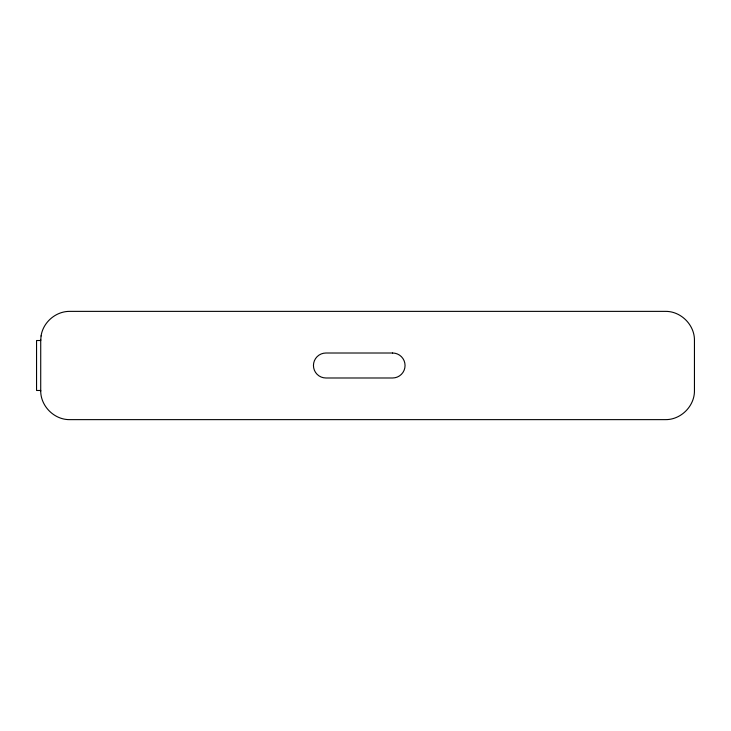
<?xml version="1.0" encoding="UTF-8"?>
<svg xmlns="http://www.w3.org/2000/svg" width="731" height="731" viewBox="0 0 731 731"><rect width="100%" height="100%" fill="white"/><g stroke="black" fill="none" stroke-linecap="round" stroke-linejoin="round"><path stroke-width="1.1" d="M40.726 339.687L40.717 391.112M41.073 335.958L40.717 340.518L36.55 340.518L36.55 390.482L40.717 390.482C40.415 406.061 54.277 419.923 69.865 419.631L665.301 419.631C680.881 419.923 694.742 406.061 694.45 390.482L694.45 340.518C694.742 324.939 680.881 311.077 665.301 311.369L69.865 311.369C55.931 311.196 43.074 322.17 41.073 335.958M392.565 353.009L325.944 353.009A12.491 12.491 0 0 0 313.453 365.5A12.491 12.491 0 0 0 325.944 377.991L392.565 377.991A12.491 12.491 0 0 0 405.056 365.5A12.491 12.491 0 0 0 392.565 353.009"/></g></svg>
